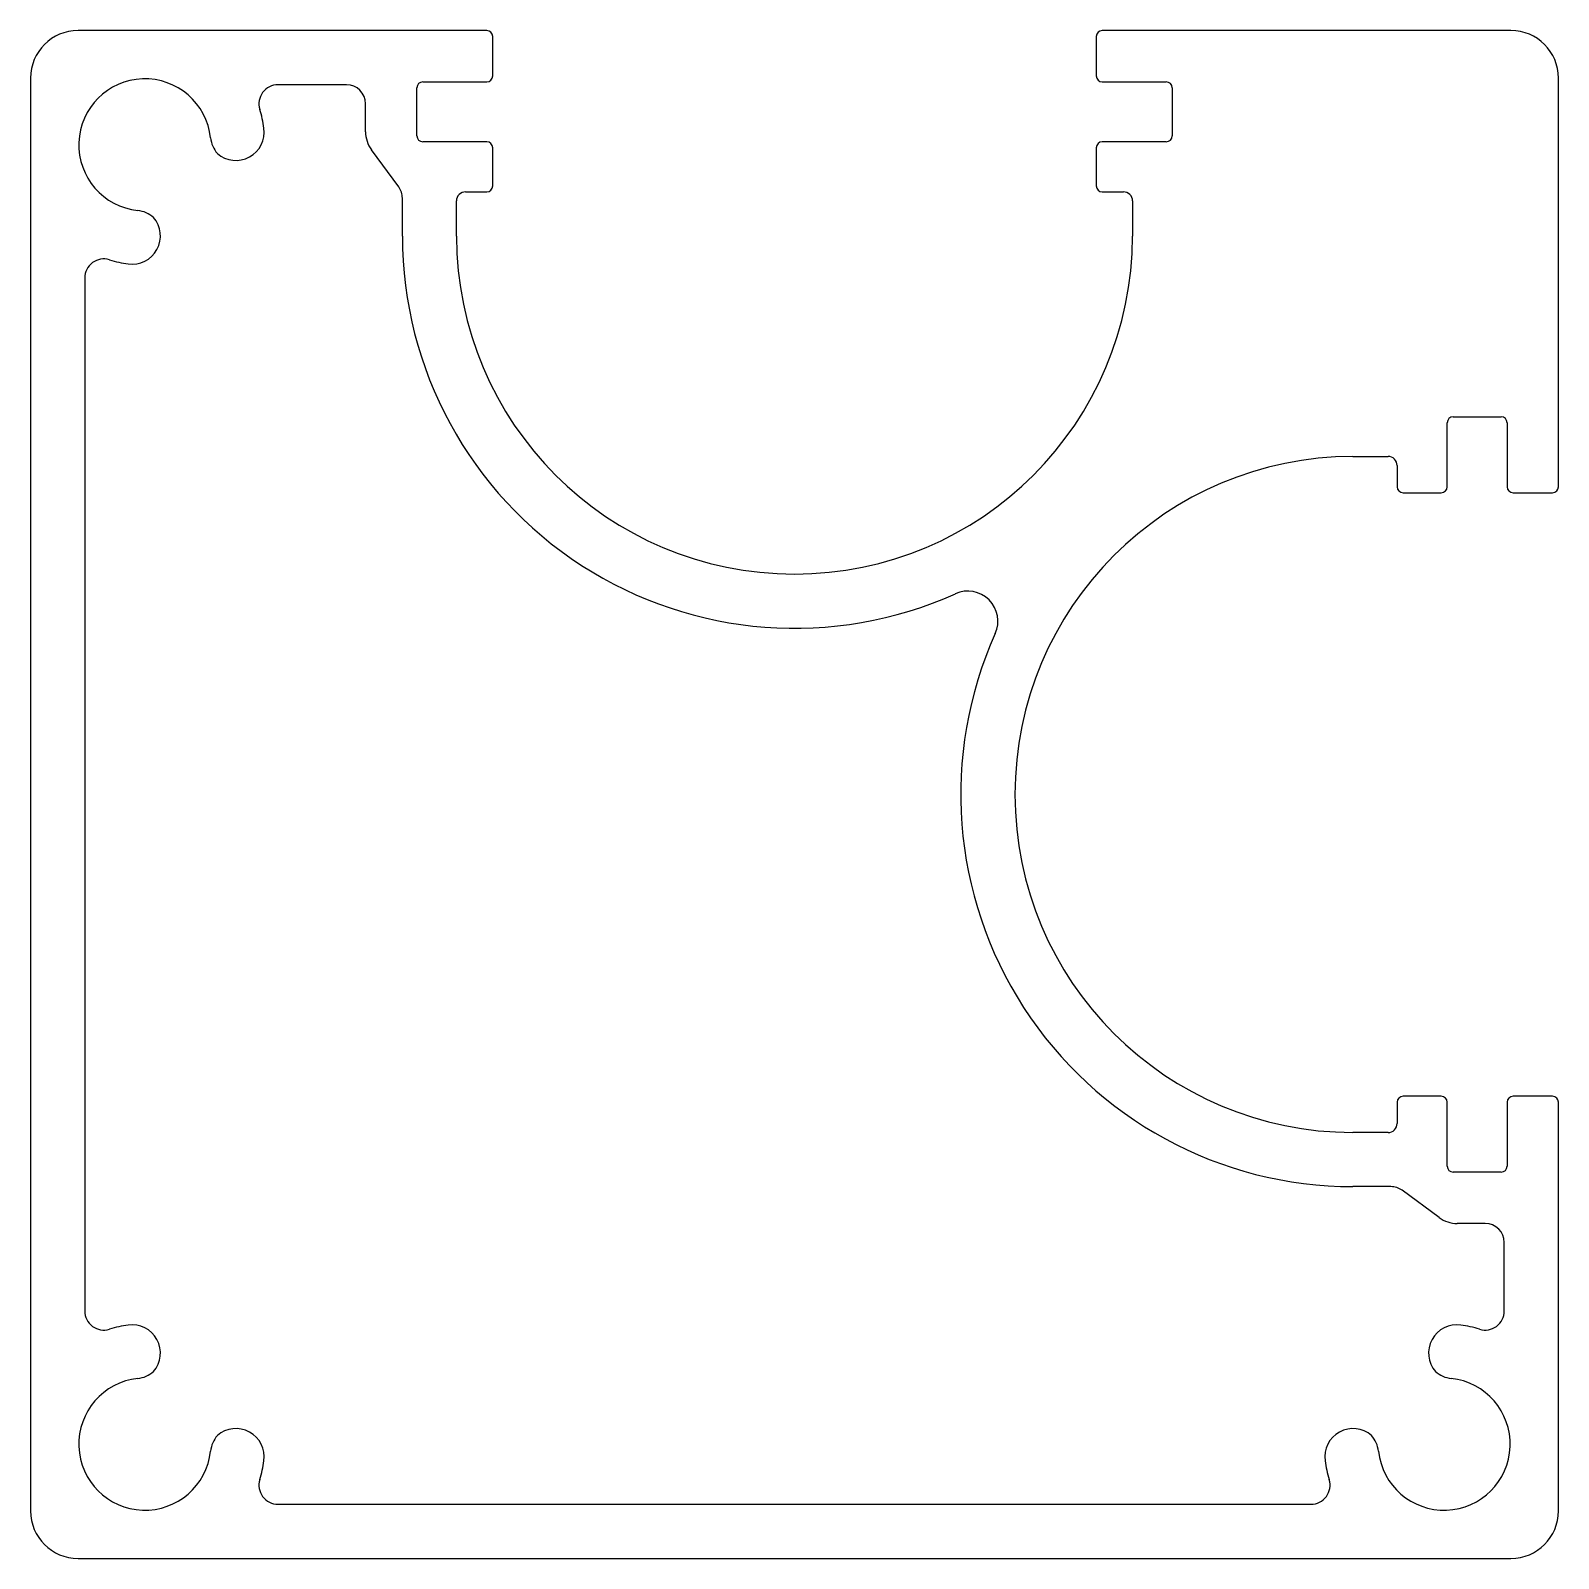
# Model space of a CAD drawing. Extents: x -29.8 to 34.4, y 1.9 to 66.2.
import ezdxf

# ---------------------------------------------------------------- set-up
doc = ezdxf.new("R2010")
doc.units = 0
doc.layers.add('1', color=4, linetype='CONTINUOUS')
doc.layers.add('5', color=6, linetype='CONTINUOUS')

msp = doc.modelspace()

# ---------------------------------------------------------------- linework, layer by layer
at = {"layer": '1', "color": 7}
for p, q in [((-10.654, 66.232), (-27.849, 66.232)), ((32.441, 66.232), (15.246, 66.232)), ((-10.404, 64.322), (-10.404, 65.982)), ((14.996, 65.982), (14.996, 64.322)), ((-29.849, 64.232), (-29.849, 3.942)), ((-13.594, 61.802), (-13.594, 63.822)), ((-13.344, 64.072), (-10.654, 64.072)), ((15.246, 64.072), (17.936, 64.072)), ((18.186, 63.822), (18.186, 61.802)), ((34.441, 47.037), (34.441, 64.232)), ((-10.654, 61.552), (-13.344, 61.552)), ((-10.404, 59.692), (-10.404, 61.302)), ((14.996, 61.302), (14.996, 59.692)), ((17.936, 61.552), (15.246, 61.552)), ((-11.548, 59.442), (-10.654, 59.442)), ((15.246, 59.442), (16.14, 59.442)), ((-11.924, 57.582), (-11.928, 59.061)), ((16.52, 59.061), (16.516, 57.582)), ((29.761, 47.037), (29.761, 49.727)), ((30.011, 49.977), (32.031, 49.977)), ((32.281, 49.727), (32.281, 47.037)), ((25.791, 48.307), (27.27, 48.311)), ((27.651, 47.931), (27.651, 47.037)), ((27.901, 46.787), (29.511, 46.787)), ((32.531, 46.787), (34.191, 46.787)), ((29.511, 21.387), (27.901, 21.387)), ((34.191, 21.387), (32.531, 21.387)), ((27.651, 21.137), (27.651, 20.243)), ((29.761, 18.447), (29.761, 21.137)), ((32.281, 21.137), (32.281, 18.447)), ((34.441, 3.942), (34.441, 21.137)), ((27.27, 19.863), (25.791, 19.867)), ((32.031, 18.197), (30.011, 18.197)), ((-27.849, 1.942), (32.441, 1.942))]:
    msp.add_line(p, q, dxfattribs=at)
for centre, radius, start, end in [((-27.849, 64.232), 2, 90, 180), ((-10.654, 65.982), 0.25, 0, 90), ((15.246, 65.982), 0.25, 90, 180), ((32.441, 64.232), 2, 0, 90), ((-10.654, 64.322), 0.25, 270, 0), ((15.246, 64.322), 0.25, 180, 270), ((-13.344, 63.822), 0.25, 90, 180), ((17.936, 63.822), 0.25, 0, 90), ((-13.344, 61.802), 0.25, 180, 270), ((17.936, 61.802), 0.25, 270, 0), ((-10.654, 61.302), 0.25, 0, 90), ((15.246, 61.302), 0.25, 90, 180), ((-11.548, 59.062), 0.38, 90, 180.15402), ((-10.654, 59.692), 0.25, 270, 0), ((15.246, 59.692), 0.25, 180, 270), ((16.14, 59.062), 0.38, 359.84598, 90), ((2.296, 57.582), 14.22, 180, 0), ((30.011, 49.727), 0.25, 90, 180), ((32.031, 49.727), 0.25, 0, 90), ((25.791, 34.087), 14.22, 90, 270), ((27.271, 47.931), 0.38, 360, 90.15402), ((27.901, 47.037), 0.25, 180, 270), ((29.511, 47.037), 0.25, 270, 360), ((32.531, 47.037), 0.25, 180, 270), ((34.191, 47.037), 0.25, 270, 0), ((27.901, 21.137), 0.25, 90, 180), ((29.511, 21.137), 0.25, 360, 90), ((32.531, 21.137), 0.25, 90, 180), ((34.191, 21.137), 0.25, 360, 90), ((27.271, 20.243), 0.38, 269.84598, 360), ((30.011, 18.447), 0.25, 180, 270), ((32.031, 18.447), 0.25, 270, 360), ((-27.849, 3.942), 2, 180, 270), ((32.441, 3.942), 2, 270, 0)]:
    msp.add_arc(centre, radius, start, end, dxfattribs=at)
at = {"layer": '5', "color": 7}
for p, q in [((-16.554, 63.952), (-19.44, 63.952)), ((-15.754, 61.968), (-15.754, 63.152)), ((-14.359, 59.653), (-15.508, 61.216)), ((-14.204, 57.582), (-14.204, 59.179)), ((-27.569, 55.823), (-27.569, 12.35)), ((27.389, 17.587), (25.791, 17.587)), ((29.425, 16.283), (27.862, 17.431)), ((31.361, 16.037), (30.177, 16.037)), ((32.161, 12.35), (32.161, 15.237)), ((-19.44, 4.222), (24.032, 4.222))]:
    msp.add_line(p, q, dxfattribs=at)
for centre, radius, start, end in [((-25.039, 61.422), 2.78, 6.10861, 263.89139), ((-19.44, 63.152), 0.8, 90, 197.17084), ((-16.554, 63.152), 0.8, 0, 90), ((-25.039, 61.422), 5.06, 7.98231, 17.17084), ((-21.207, 61.959), 1.19, 228.91675, 7.98231), ((-14.484, 61.968), 1.27, 180, 216.3009), ((-21.092, 61.844), 1.19, 186.10861, 221.08325), ((-15.004, 59.179), 0.8, 360, 36.3009), ((-25.462, 57.474), 1.19, 48.91675, 83.89139), ((-25.577, 57.589), 1.19, 262.01769, 41.08325), ((2.296, 57.582), 16.5, 180, 294.21473), ((-26.769, 55.823), 0.8, 72.82916, 180), ((-25.039, 61.422), 5.06, 252.82916, 262.01769), ((9.584, 41.375), 1.27, 335.78527, 114.21473), ((25.791, 34.087), 16.5, 155.78527, 270), ((27.389, 16.787), 0.8, 53.6991, 90), ((30.177, 17.307), 1.27, 233.6991, 270), ((31.361, 15.237), 0.8, 360, 90), ((-26.769, 12.35), 0.8, 180, 287.17084), ((31.361, 12.35), 0.8, 252.82916, 0), ((-25.039, 6.752), 5.06, 97.98231, 107.17084), ((-25.577, 10.584), 1.19, 318.91675, 97.98231), ((30.168, 10.584), 1.19, 82.01769, 221.08325), ((29.631, 6.752), 5.06, 72.82916, 82.01769), ((-25.462, 10.699), 1.19, 276.10861, 311.08325), ((30.053, 10.699), 1.19, 228.91675, 263.89139), ((-25.039, 6.752), 2.78, 96.10861, 353.89139), ((29.631, 6.752), 2.78, 186.10861, 83.89139), ((-21.092, 6.329), 1.19, 138.91675, 173.89139), ((-21.207, 6.214), 1.19, 352.01769, 131.08325), ((25.798, 6.214), 1.19, 48.91675, 187.98231), ((25.683, 6.329), 1.19, 6.10861, 41.08325), ((-25.039, 6.752), 5.06, 342.82916, 352.01769), ((29.631, 6.752), 5.06, 187.98231, 197.17084), ((-19.44, 5.022), 0.8, 162.82916, 270), ((24.032, 5.022), 0.8, 270, 17.17084)]:
    msp.add_arc(centre, radius, start, end, dxfattribs=at)

doc.saveas('drawing.dxf')
